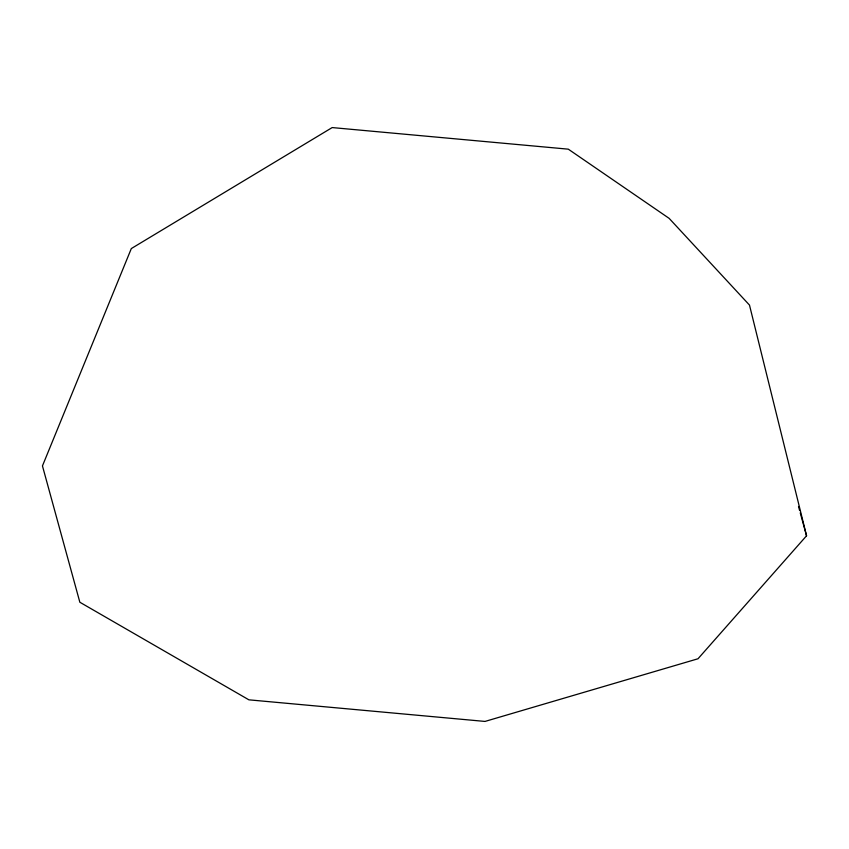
<?xml version="1.0" encoding="UTF-8"?>
<svg xmlns="http://www.w3.org/2000/svg" width="849" height="849" viewBox="0 0 849 849"><rect width="100%" height="100%" fill="white"/><g stroke="black" fill="none" stroke-linecap="round" stroke-linejoin="round"><path stroke-width="1.27" d="M806.55 535.783L698.016 658.76L485.012 721.427L248.895 699.831L79.848 602.238L42.45 465.91L131.319 248.566L332.182 127.573L568.299 149.169L669.139 218.363L749.487 305.088L806.55 535.783L800.257 512.849M798.516 506.482L799.556 510.302"/></g></svg>
